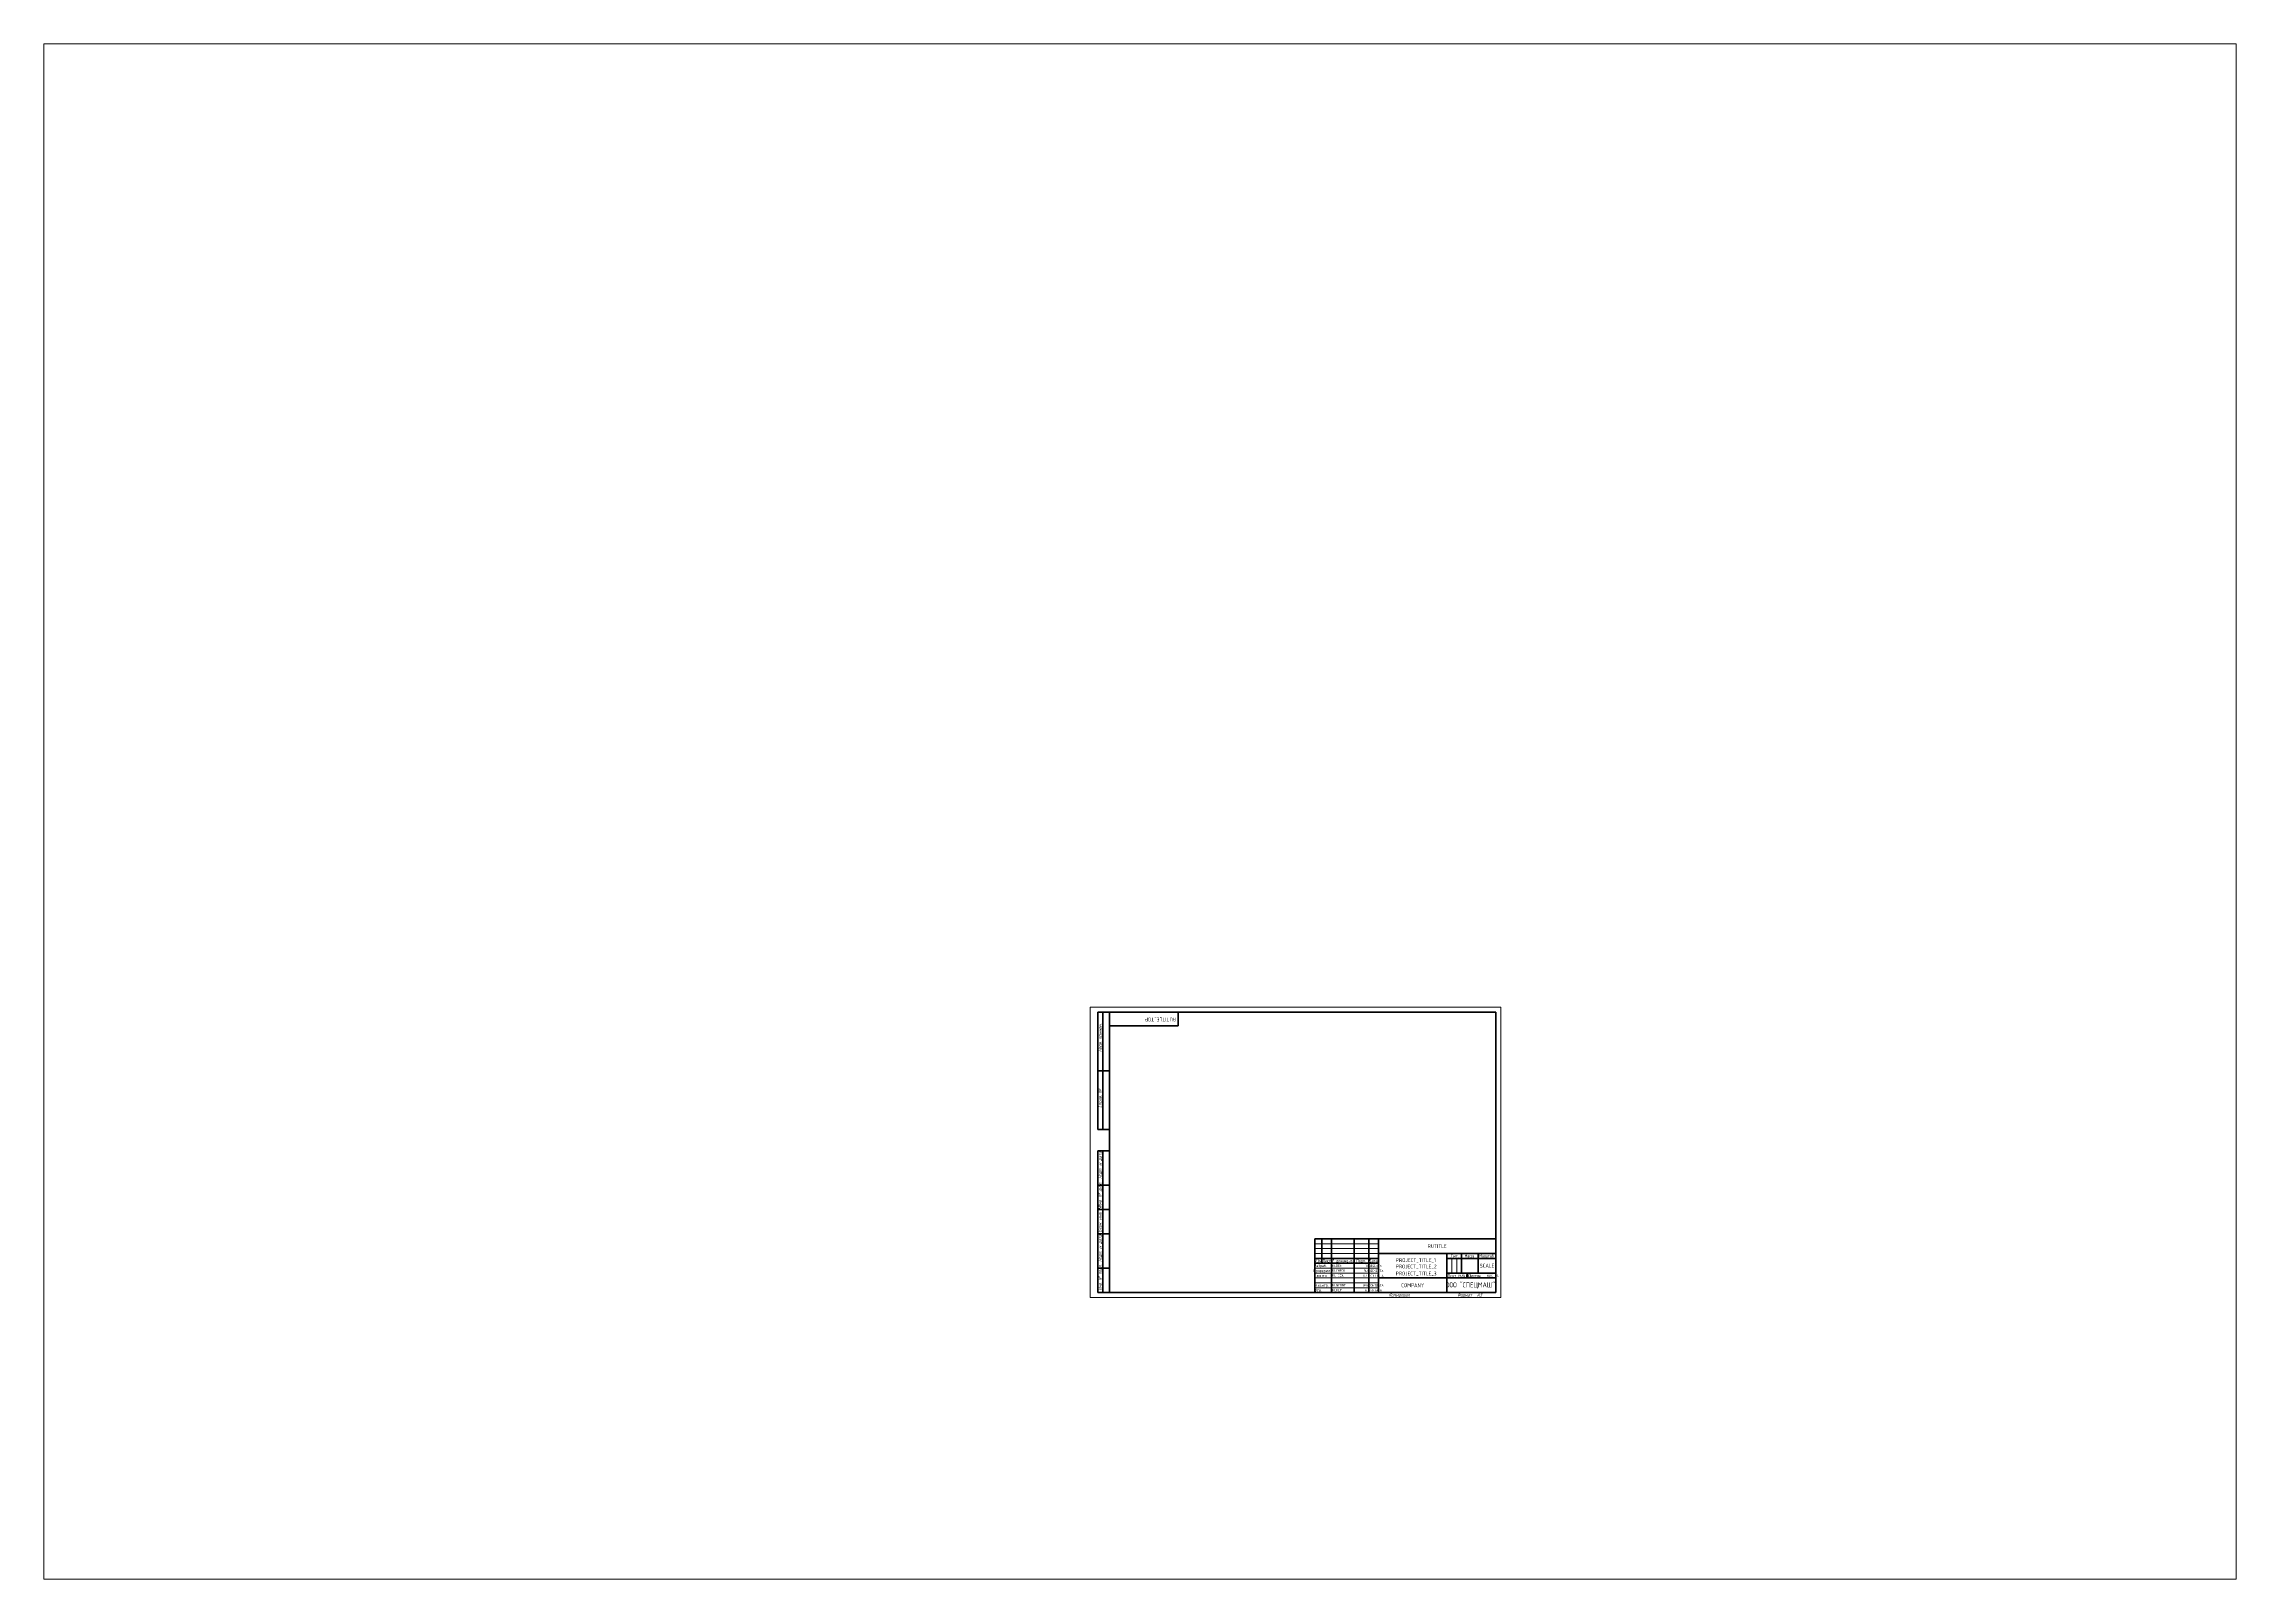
# Paper-space layout 'Лист1' of a CAD drawing. Header units: millimetres. Extents: x 29 to 262, y 20 to 183.
# The model-space entities are those that its viewports show. They can reach past a viewport. Long polylines and large blocks are cut down to what shows.
import ezdxf
from ezdxf.enums import TextEntityAlignment as Align

# ---------------------------------------------------------------- set-up
doc = ezdxf.new("R2010")
doc.units = ezdxf.units.MM
doc.linetypes.add('K5LT_BASIC', pattern=[0])
doc.linetypes.add('K5LT_THIN', pattern=[0])
for name, color, linetype in [('BORDER_TEXT', 7, 'Continuous'), ('TEXT', 4, 'Continuous'), ('TEXT_TRANSLATION_EN', 51, 'Continuous'), ('TITLE_TEXT', 7, 'Continuous')]:
    doc.layers.add(name, color=color, linetype=linetype)
doc.styles.get("Standard").update_dxf_attribs({"font": 'GOST_A.TTF'})

msp = doc.modelspace()

# ---------------------------------------------------------------- linework, layer by layer
at = {"color": 7, "linetype": 'K5LT_THIN', "lineweight": 18}
for p, q in [((-20, -5), (-20, 292)), ((-20, 292), (400, 292)), ((400, 292), (400, -5)), ((210, 50), (275, 50)), ((210, 45), (275, 45)), ((210, 40), (275, 40)), ((210, 25), (275, 25)), ((350, 20), (350, 35)), ((355, 20), (355, 35)), ((210, 20), (275, 20)), ((210, 15), (275, 15)), ((210, 10), (275, 10)), ((210, 5), (275, 5)), ((400, -5), (-20, -5))]:
    msp.add_line(p, q, dxfattribs=at)
at = {"color": 7, "linetype": 'K5LT_BASIC', "lineweight": 60}
for p, q in [((-12, 167), (-12, 287)), ((0, 287), (-12, 287)), ((-7, 167), (-7, 287)), ((0, 0), (0, 287)), ((0, 287), (395, 287)), ((70, 273), (0, 273)), ((70, 287), (70, 273)), ((395, 287), (395, 0)), ((0, 227), (-12, 227)), ((0, 167), (-12, 167)), ((-12, 0), (-12, 145)), ((0, 145), (-12, 145)), ((-7, 0), (-7, 145)), ((0, 110), (-12, 110)), ((0, 85), (-12, 85)), ((0, 60), (-12, 60)), ((210, 55), (395, 55)), ((210, 0), (210, 55)), ((217, 30), (217, 55)), ((227, 0), (227, 55)), ((250, 0), (250, 55)), ((265, 0), (265, 55)), ((275, 0), (275, 55)), ((0, 25), (-12, 25)), ((210, 35), (275, 35)), ((210, 30), (275, 30)), ((275, 40), (395, 40)), ((345, 0), (345, 40)), ((345, 35), (360, 35)), ((360, 20), (360, 40)), ((360, 35), (395, 35)), ((377, 20), (377, 40)), ((0, 0), (-12, 0)), ((395, 0), (0, 0)), ((275, 15), (345, 15)), ((345, 20), (395, 20)), ((345, 15), (395, 15)), ((365.6, 15), (365.6, 20))]:
    msp.add_line(p, q, dxfattribs=at)
msp.add_line((345, 40), (275, 40))

# ---------------------------------------------------------------- texts
at = {"color": 7, "attachment_point": 1, "rotation": 90}
for s, insert, char_height in [('\\H3.5;\\W0.965;\\Q15;\\Q15;Перв. примен.', (-11.4, 246.2), 2.5), ('\\H3.5;\\W0.965;\\Q15;\\Q15;Справ. №', (-11.4, 189.1), 2.5), ('\\H3.5;\\W0.965;\\Q15;\\Q15;Подп. и дата', (-11.4, 116.4), 2.5), ('{\\Q15;\\W0.965;Инв. № дубл.}', (-11.4, 87.3), 3.3), ('{\\Q15;\\W0.965;Взам. инв. №}', (-11.4, 61.6), 3.4), ('\\H3.5;\\W0.965;\\Q15;\\Q15;Подп. и дата', (-11.4, 31.4), 2.5), ('{\\Q15;\\W0.965;Инв. № подл.}', (-11.4, 2.3), 3.3)]:
    msp.add_mtext(s, dxfattribs=dict(at, insert=insert, char_height=char_height))
at = {"color": 7, "char_height": 2.5, "attachment_point": 1}
for s, insert in [('\\H3.5;\\W0.965;\\Q15;\\Q15;Копировал', (285.5, -0.6)), ('\\H3.5;\\W0.965;\\Q15;\\Q15;Формат', (355.5, -0.6)), ('\\H3.5;\\W0.965;\\Q15;\\Q15;A3', (375.5, -0.6))]:
    msp.add_mtext(s, dxfattribs=dict(at, insert=insert))
at = {"layer": 'BORDER_TEXT', "color": 7}
for s, height, p in [('Проверил ', 3, (218.1, 22.4)), ('Разраб. ', 3, (216.4, 27.6)), ('Изм', 3, (213.5, 32.6)), ('Лист', 3, (222, 32.5)), ('№ документа ', 3, (239.1, 32.6)), ('Подп. ', 3, (258.2, 32.6)), ('Дата ', 3, (270.6, 32.6)), ('Лит. ', 3, (353.7, 37.5)), ('Масса ', 3, (368.9, 37.5)), ('Масштаб ', 3, (386.3, 37.5)), ('Т.контр. ', 3, (216.7, 17.4)), ('Утв. ', 3, (214.6, 2.4)), ('Н.контр. ', 3, (217.7, 7.4)), ('Лист ', 3, (350.9, 17.5)), ('ООО "СПЕЦМАШ" ', 5, (370.5, 7.9)), ('Листов ', 3, (373.9, 17.4))]:
    msp.add_text(s, height=height, dxfattribs=at).set_placement(p, align=Align.MIDDLE_CENTER)
for tag, text, height, p in [('RUTITLE', '---', 4, (335, 47.5)), ('PROJECT_TITLE_2', '---', 4, (313.5, 26.7)), ('PROJECT_TITLE_3', '---', 4, (313.5, 19.5)), ('COMPANY', '---', 4, (310, 7.5)), ('RUSHEET', '1', 2.5, (363.6, 17.2)), ('RUSHTS', '1', 2.5, (391.7, 17.2))]:
    msp.add_attdef(tag, text=text, height=height, dxfattribs=at).set_placement(p, align=Align.MIDDLE_CENTER)
msp.add_attdef('PROJECT_TITLE_1', text='---', height=4, dxfattribs=at).set_placement((313.3, 35.2), align=Align.TOP_CENTER)
at = {"layer": 'TEXT', "color": 7, "lineweight": 5}
for tag, p in [('RUDES', (227.5, 27.5)), ('RUCHECK', (227.5, 22.5)), ('RUTCONT', (227.5, 17.5)), ('RUNCONT', (227.5, 7.5)), ('RUPEM', (227.5, 2.5))]:
    msp.add_attdef(tag, text='', height=2.5, dxfattribs=at).set_placement(p, align=Align.MIDDLE_LEFT)
for tag, p in [('RUCHECKDATA', (269.9, 22.3)), ('RUDESDATA', (269.9, 27.3)), ('RUNCONTDATA', (269.9, 7.3)), ('RUTCONTDATA', (269.9, 17.3)), ('RUPEMDATA', (269.9, 2.3))]:
    msp.add_attdef(tag, text='', height=2.3, dxfattribs=at).set_placement(p, align=Align.MIDDLE_CENTER)
at = {"layer": 'TEXT_TRANSLATION_EN', "color": 7}
msp.add_attdef('SCALE', text='Не применимо', height=4, dxfattribs=at).set_placement((386, 27.5), align=Align.MIDDLE_CENTER)
at = {"layer": 'TITLE_TEXT', "color": 7, "lineweight": 30}
msp.add_attdef('RUTITLE_TOP', text='Project Name', height=4, rotation=180, dxfattribs=at).set_placement((67.8, 279.4), align=Align.MIDDLE_LEFT)

psp = doc.layouts.new('Лист1')

# ---------------------------------------------------------------- viewports
at = {"layer": '0'}
psp.add_viewport(center=(145.34, 101.81), size=(232.55, 162.8987), view_center_point=(31.1, 492.09), view_height=1570.4495, dxfattribs=at)

doc.saveas('drawing.dxf')
